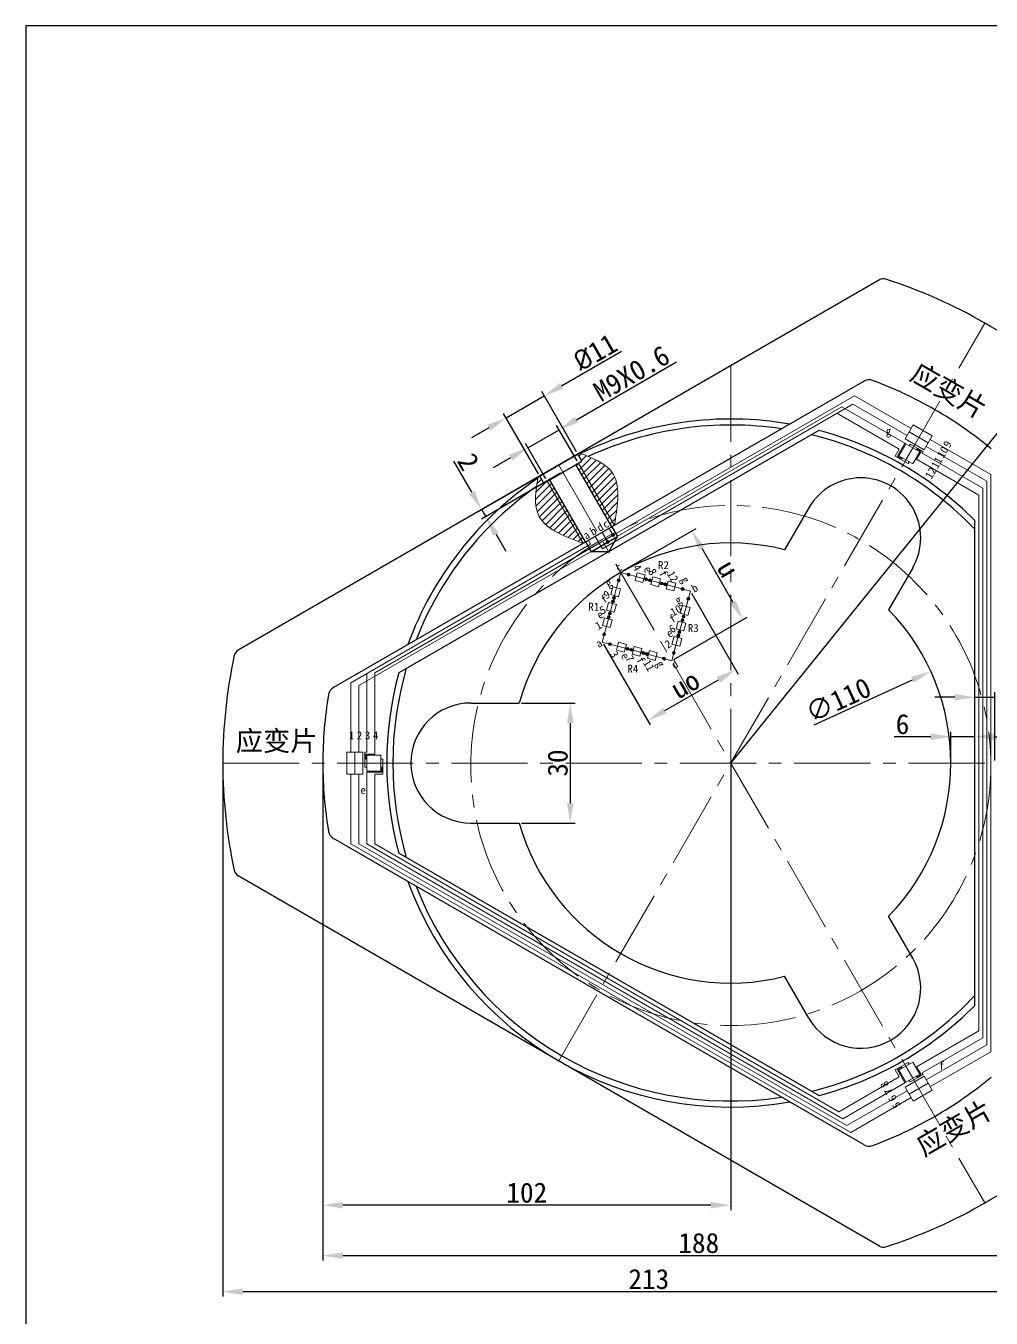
# Model space of a CAD drawing. Header units: inches. Extents: x -20 to 18950, y -1047 to 2551.
# Drawn here: x 16713.4 to 16954.8, y -832.4 to -509.3 of the extents above; entities that cross this region are included whole.
import ezdxf

# ---------------------------------------------------------------- set-up
doc = ezdxf.new("R2010")
doc.units = ezdxf.units.IN
doc.header["$MEASUREMENT"] = 0
doc.header["$PDSIZE"] = -5
doc.linetypes.add('CENTER2', pattern=[28.574999, 19.049999, -3.175, 3.175, -3.175])
doc.layers.get('0').update_dxf_attribs({"lineweight": 30})
doc.layers.get('Defpoints').update_dxf_attribs({"lineweight": 18})
for name, color, linetype, lineweight in [('10', 7, 'Continuous', 18), ('cen', 1, 'CENTER2', 20), ('dim', 5, 'Continuous', 20), ('hat', 3, 'Continuous', 20)]:
    doc.layers.add(name, color=color, linetype=linetype, lineweight=lineweight)
doc.styles.add('1', font='')
doc.styles.get("Standard").update_dxf_attribs({"font": ''})
doc.styles.get('1').set_extended_font_data('宋体')
doc.styles.get('Standard').set_extended_font_data('宋体')
doc.dimstyles.new('ISO-25', dxfattribs={"dimtxt": 5, "dimasz": 5, "dimexe": 1.25, "dimexo": 0.625, "dimtad": 1, "dimdsep": 46, "dimtxsty": 'Standard', "dimcen": 2.5, "dimdle": 10, "dimadec": 0, "dimazin": 0, "dimtfac": 1, "dimtmove": 0, "dimatfit": 3, "dimfxl": 1, "dimtolj": 1, "dimarcsym": 0})

# ---------------------------------------------------------------- blocks, each defined once
blk = doc.blocks.new('*D193')
at = {"layer": 'Defpoints', "color": 0, "transparency": 16777216}
for p in [(16879.55, -650.65), (16857.5, -663.37), (16890.9, -670.3)]:
    blk.add_point(p, dxfattribs=at)
at = {"layer": 'dim', "color": 0, "linetype": 'Continuous', "lineweight": -2, "transparency": 16777216}
for p, q in [((16879.86, -651.19), (16891.52, -671.39)), ((16857.82, -663.91), (16869.48, -684.11)), ((16873.18, -680.53), (16886.57, -672.8))]:
    blk.add_line(p, q, dxfattribs=at)
at = {"layer": 'dim', "color": 0, "transparency": 16777216}
for points in [[(16886.15, -672.08), (16886.98, -673.52), (16890.9, -670.3)], [(16872.77, -679.81), (16873.6, -681.25), (16868.85, -683.03)]]:
    blk.add_solid(points, dxfattribs=at)
at = {"layer": 'dim', "color": 0, "transparency": 16777216, "insert": (16878.31, -673.96), "char_height": 5, "attachment_point": 5, "rotation": 30}
blk.add_mtext('\\A1;uo', dxfattribs=at)
blk = doc.blocks.new('*D194')
at = {"layer": 'Defpoints', "color": 0, "transparency": 16777216}
for p in [(16862.1, -645.87), (16892.7, -657.75), (16874.89, -668.03)]:
    blk.add_point(p, dxfattribs=at)
at = {"layer": 'dim', "color": 0, "linetype": 'Continuous', "lineweight": -2, "transparency": 16777216}
for p, q in [((16862.64, -645.56), (16880.99, -634.96)), ((16882.41, -639.92), (16890.2, -653.42)), ((16875.43, -667.72), (16893.79, -657.12))]:
    blk.add_line(p, q, dxfattribs=at)
at = {"layer": 'dim', "color": 0, "transparency": 16777216}
for points in [[(16883.13, -639.5), (16881.69, -640.33), (16879.91, -635.59)], [(16890.93, -653), (16889.48, -653.83), (16892.7, -657.75)]]:
    blk.add_solid(points, dxfattribs=at)
at = {"layer": 'dim', "color": 0, "transparency": 16777216, "insert": (16889.01, -645.1), "char_height": 5, "attachment_point": 5, "rotation": 300}
blk.add_mtext('\\A1;u', dxfattribs=at)
blk = doc.blocks.new('*D195')
at = {"layer": 'Defpoints', "color": 0, "transparency": 16777216}
for p in [(16787.66, -693.62), (16975.66, -786.19), (16975.66, -816.76)]:
    blk.add_point(p, dxfattribs=at)
at = {"layer": 'dim', "color": 0, "linetype": 'Continuous', "lineweight": -2, "transparency": 16777216}
for p, q in [((16787.66, -694.24), (16787.66, -818.01)), ((16975.66, -786.81), (16975.66, -818.01)), ((16792.66, -816.76), (16970.66, -816.76))]:
    blk.add_line(p, q, dxfattribs=at)
at = {"layer": 'dim', "color": 0, "transparency": 16777216}
for points in [[(16792.66, -815.93), (16792.66, -817.59), (16787.66, -816.76)], [(16970.66, -815.93), (16970.66, -817.59), (16975.66, -816.76)]]:
    blk.add_solid(points, dxfattribs=at)
at = {"layer": 'dim', "color": 0, "transparency": 16777216, "insert": (16881.66, -813.64), "char_height": 5, "attachment_point": 5}
blk.add_mtext('\\A1;188', dxfattribs=at)
blk = doc.blocks.new('*D196')
at = {"layer": 'Defpoints', "color": 0, "transparency": 16777216}
for p in [(16969.47, -594.83), (16889.66, -693.62)]:
    blk.add_point(p, dxfattribs=at)
at = {"layer": 'dim', "color": 0, "linetype": 'Continuous', "lineweight": -2, "transparency": 16777216}
for p, q in [((16985.12, -575.45), (16972.61, -590.94)), ((16889.66, -693.62), (16969.47, -594.83))]:
    blk.add_line(p, q, dxfattribs=at)
at = {"layer": 'dim', "color": 0, "transparency": 16777216}
blk.add_solid([(16971.96, -590.41), (16973.26, -591.46), (16969.47, -594.83)], dxfattribs=at)
at = {"layer": 'dim', "color": 0, "transparency": 16777216, "insert": (16978.01, -579.28), "char_height": 5, "attachment_point": 5, "rotation": 51.0678}
blk.add_mtext('\\A1;R127', dxfattribs=at)
blk = doc.blocks.new('*D197')
at = {"layer": 'Defpoints', "color": 0, "transparency": 16777216}
for p in [(16762.66, -693.62), (16975.66, -816.76), (16975.66, -825.77)]:
    blk.add_point(p, dxfattribs=at)
at = {"layer": 'dim', "color": 0, "linetype": 'Continuous', "lineweight": -2, "transparency": 16777216}
for p, q in [((16762.66, -694.24), (16762.66, -827.02)), ((16975.66, -817.39), (16975.66, -827.02)), ((16767.66, -825.77), (16970.66, -825.77))]:
    blk.add_line(p, q, dxfattribs=at)
at = {"layer": 'dim', "color": 0, "transparency": 16777216}
for points in [[(16767.66, -824.94), (16767.66, -826.61), (16762.66, -825.77)], [(16970.66, -824.94), (16970.66, -826.61), (16975.66, -825.77)]]:
    blk.add_solid(points, dxfattribs=at)
at = {"layer": 'dim', "color": 0, "transparency": 16777216, "insert": (16869.16, -822.65), "char_height": 5, "attachment_point": 5}
blk.add_mtext('\\A1;213', dxfattribs=at)
blk = doc.blocks.new('*D205')
at = {"layer": 'Defpoints', "color": 0, "transparency": 16777216}
for p in [(16843.02, -601.84), (16851.42, -616.39), (16841.9, -621.89)]:
    blk.add_point(p, dxfattribs=at)
at = {"layer": 'dim', "color": 0, "linetype": 'Continuous', "lineweight": -2, "transparency": 16777216}
for p, q in [((16847.35, -599.34), (16862.33, -590.69)), ((16851.11, -615.85), (16842.4, -600.76)), ((16833.5, -607.34), (16843.02, -601.84)), ((16841.59, -621.35), (16832.87, -606.26)), ((16829.17, -609.84), (16824.84, -612.34))]:
    blk.add_line(p, q, dxfattribs=at)
at = {"layer": 'dim', "color": 0, "transparency": 16777216}
for points in [[(16846.94, -598.62), (16847.77, -600.06), (16843.02, -601.84)], [(16828.75, -609.12), (16829.58, -610.56), (16833.5, -607.34)]]:
    blk.add_solid(points, dxfattribs=at)
at = {"layer": 'dim', "color": 0, "transparency": 16777216, "insert": (16855.72, -590.9), "char_height": 5, "attachment_point": 5, "rotation": 30}
blk.add_mtext('\\A1;{\\fISOCPEUR|b0|i0|c0|p34;%%C}11', dxfattribs=at)
blk = doc.blocks.new('*D206')
at = {"layer": 'Defpoints', "color": 0, "transparency": 16777216}
for p in [(16846.75, -610.29), (16851.56, -618.62), (16843.76, -623.12)]:
    blk.add_point(p, dxfattribs=at)
at = {"layer": 'dim', "color": 0, "linetype": 'Continuous', "lineweight": -2, "transparency": 16777216}
for p, q in [((16851.08, -607.79), (16876.06, -593.36)), ((16838.95, -614.79), (16846.75, -610.29)), ((16851.25, -618.08), (16846.12, -609.2)), ((16843.45, -622.58), (16838.33, -613.7)), ((16834.62, -617.29), (16830.29, -619.79))]:
    blk.add_line(p, q, dxfattribs=at)
at = {"layer": 'dim', "color": 0, "transparency": 16777216}
for points in [[(16850.66, -607.06), (16851.49, -608.51), (16846.75, -610.29)], [(16834.2, -616.56), (16835.04, -618.01), (16838.95, -614.79)]]:
    blk.add_solid(points, dxfattribs=at)
at = {"layer": 'dim', "color": 0, "transparency": 16777216, "insert": (16864.85, -596.23), "char_height": 5, "attachment_point": 5, "rotation": 30}
blk.add_mtext('\\A1;M9X0.6', dxfattribs=at)
blk = doc.blocks.new('*D207')
at = {"layer": 'Defpoints', "color": 0, "transparency": 16777216}
for p in [(16836.75, -678.62), (16836.75, -708.62), (16849.52, -708.62)]:
    blk.add_point(p, dxfattribs=at)
at = {"layer": 'dim', "color": 0, "linetype": 'Continuous', "lineweight": -2, "transparency": 16777216}
for p, q in [((16837.37, -678.62), (16850.77, -678.62)), ((16849.52, -683.62), (16849.52, -703.62)), ((16837.37, -708.62), (16850.77, -708.62))]:
    blk.add_line(p, q, dxfattribs=at)
at = {"layer": 'dim', "color": 0, "transparency": 16777216}
for points in [[(16848.69, -683.62), (16850.36, -683.62), (16849.52, -678.62)], [(16848.69, -703.62), (16850.36, -703.62), (16849.52, -708.62)]]:
    blk.add_solid(points, dxfattribs=at)
at = {"layer": 'dim', "color": 0, "transparency": 16777216, "insert": (16846.4, -693.62), "char_height": 5, "attachment_point": 5, "rotation": 90}
blk.add_mtext('\\A1;30', dxfattribs=at)
blk = doc.blocks.new('*D209')
at = {"layer": 'Defpoints', "color": 0, "transparency": 16777216}
for p in [(16950.66, -687.05), (16944.66, -693.62), (16950.66, -693.62)]:
    blk.add_point(p, dxfattribs=at)
at = {"layer": 'dim', "color": 0, "linetype": 'Continuous', "lineweight": -2, "transparency": 16777216}
for p, q in [((16939.66, -687.05), (16930.53, -687.05)), ((16944.66, -692.99), (16944.66, -685.8)), ((16950.66, -687.05), (16944.66, -687.05)), ((16950.66, -692.99), (16950.66, -685.8)), ((16955.66, -687.05), (16960.66, -687.05))]:
    blk.add_line(p, q, dxfattribs=at)
at = {"layer": 'dim', "color": 0, "transparency": 16777216}
for points in [[(16939.66, -686.22), (16939.66, -687.89), (16944.66, -687.05)], [(16955.66, -686.22), (16955.66, -687.89), (16950.66, -687.05)]]:
    blk.add_solid(points, dxfattribs=at)
at = {"layer": 'dim', "color": 0, "transparency": 16777216, "insert": (16932.6, -683.93), "char_height": 5, "attachment_point": 5}
blk.add_mtext('\\A1;6', dxfattribs=at)
blk = doc.blocks.new('*D210')
at = {"layer": 'Defpoints', "color": 0, "transparency": 16777216}
for p in [(16955.66, -677.17), (16950.66, -679.21), (16955.66, -693.62)]:
    blk.add_point(p, dxfattribs=at)
at = {"layer": 'dim', "color": 0, "linetype": 'Continuous', "lineweight": -2, "transparency": 16777216}
for p, q in [((16945.66, -677.17), (16940.66, -677.17)), ((16950.66, -678.58), (16950.66, -675.92)), ((16950.66, -677.17), (16955.66, -677.17)), ((16955.66, -692.99), (16955.66, -675.92)), ((16960.66, -677.17), (16969.62, -677.17))]:
    blk.add_line(p, q, dxfattribs=at)
at = {"layer": 'dim', "color": 0, "transparency": 16777216}
for points in [[(16945.66, -676.33), (16945.66, -678), (16950.66, -677.17)], [(16960.66, -676.33), (16960.66, -678), (16955.66, -677.17)]]:
    blk.add_solid(points, dxfattribs=at)
at = {"layer": 'dim', "color": 0, "transparency": 16777216, "insert": (16967.64, -674.04), "char_height": 5, "attachment_point": 5}
blk.add_mtext('\\A1;5', dxfattribs=at)
blk = doc.blocks.new('*D227')
at = {"layer": 'Defpoints', "color": 0, "transparency": 16777216}
for p in [(16787.66, -694.24), (16889.66, -693.62), (16787.66, -804.17)]:
    blk.add_point(p, dxfattribs=at)
at = {"layer": 'dim', "color": 0, "linetype": 'Continuous', "lineweight": -2, "transparency": 16777216}
for p, q in [((16889.66, -694.24), (16889.66, -805.42)), ((16787.66, -694.87), (16787.66, -805.42)), ((16884.66, -804.17), (16792.66, -804.17))]:
    blk.add_line(p, q, dxfattribs=at)
at = {"layer": 'dim', "color": 0, "transparency": 16777216}
for points in [[(16792.66, -803.34), (16792.66, -805), (16787.66, -804.17)], [(16884.66, -803.34), (16884.66, -805), (16889.66, -804.17)]]:
    blk.add_solid(points, dxfattribs=at)
at = {"layer": 'dim', "color": 0, "transparency": 16777216, "insert": (16838.66, -801.05), "char_height": 5, "attachment_point": 5}
blk.add_mtext('\\A1;102', dxfattribs=at)
blk = doc.blocks.new('*D229')
at = {"layer": 'Defpoints', "color": 0, "transparency": 16777216}
for p in [(16846.66, -619.14), (16847.66, -620.87), (16828.39, -632)]:
    blk.add_point(p, dxfattribs=at)
at = {"layer": 'dim', "color": 0, "linetype": 'Continuous', "lineweight": -2, "transparency": 16777216}
for p, q in [((16824.89, -625.94), (16820.38, -618.13)), ((16846.12, -619.45), (16826.31, -630.89)), ((16847.12, -621.18), (16827.31, -632.62)), ((16828.39, -632), (16827.39, -630.27)), ((16830.89, -636.33), (16833.39, -640.66))]:
    blk.add_line(p, q, dxfattribs=at)
at = {"layer": 'dim', "color": 0, "transparency": 16777216}
for points in [[(16825.61, -625.52), (16824.17, -626.35), (16827.39, -630.27)], [(16831.61, -635.91), (16830.17, -636.74), (16828.39, -632)]]:
    blk.add_solid(points, dxfattribs=at)
at = {"layer": 'dim', "color": 0, "transparency": 16777216, "insert": (16824.09, -618.3), "char_height": 5, "attachment_point": 5, "rotation": 300}
blk.add_mtext('\\A1;2', dxfattribs=at)
blk = doc.blocks.new('*D231')
at = {"layer": 'Defpoints', "color": 0, "transparency": 16777216}
for p in [(16939.66, -670.71), (16839.66, -716.53)]:
    blk.add_point(p, dxfattribs=at)
at = {"layer": 'dim', "color": 0, "linetype": 'Continuous', "lineweight": -2, "transparency": 16777216}
blk.add_line((16910.49, -684.07), (16935.12, -672.79), dxfattribs=at)
at = {"layer": 'dim', "color": 0, "transparency": 16777216}
blk.add_solid([(16934.77, -672.03), (16935.46, -673.55), (16939.66, -670.71)], dxfattribs=at)
at = {"layer": 'dim', "color": 0, "transparency": 16777216, "insert": (16916.53, -677.87), "char_height": 5, "attachment_point": 5, "rotation": 24.6162}
blk.add_mtext('\\A1;∅110', dxfattribs=at)

msp = doc.modelspace()

# ---------------------------------------------------------------- hatches: boundary and pattern name
at = {"layer": 'dim'}
h = msp.add_hatch(color=3, dxfattribs=at)
h.dxf.hatch_style = 1
h.paths.add_polyline_path([(16860.234, -636.29, 0.3394543), (16859.888, -636.556), (16860.58, -636.741, 0.4931454)])
h.paths.add_polyline_path([(16859.888, -636.556, 0.4931454), (16860.234, -637.007, 0.3394543), (16860.58, -636.741)])
h = msp.add_hatch(color=3, dxfattribs=at)
h.dxf.hatch_style = 1
h.paths.add_polyline_path([(16858.902, -637.984, 0.3394543), (16858.556, -638.249), (16859.249, -638.435, 0.4931454)])
h.paths.add_polyline_path([(16858.556, -638.249, 0.4931454), (16858.902, -638.701, 0.3394543), (16859.249, -638.435)])
h = msp.add_hatch(color=3, dxfattribs=at)
h.dxf.hatch_style = 1
h.paths.add_polyline_path([(16862, -647.927, 0.3394543), (16861.734, -647.58), (16861.549, -648.273, 0.4931454)])
h.paths.add_polyline_path([(16861.734, -647.58, 0.4931454), (16861.283, -647.927, 0.3394543), (16861.549, -648.273)])
h = msp.add_hatch(color=3, dxfattribs=at)
h.dxf.hatch_style = 1
h.paths.add_polyline_path([(16864.101, -646.148, 0.3394543), (16863.755, -646.414), (16864.447, -646.599, 0.4931454)])
h.paths.add_polyline_path([(16863.755, -646.414, 0.4931454), (16864.101, -646.865, 0.3394543), (16864.447, -646.599)])
h = msp.add_hatch(color=3, dxfattribs=at)
h.dxf.hatch_style = 1
h.paths.add_polyline_path([(16868.52, -647.332, 0.3394543), (16868.174, -647.598), (16868.866, -647.783, 0.4931454)])
h.paths.add_polyline_path([(16868.174, -647.598, 0.4931454), (16868.52, -648.049, 0.3394543), (16868.866, -647.783)])
h = msp.add_hatch(color=3, dxfattribs=at)
h.dxf.hatch_style = 1
h.paths.add_polyline_path([(16869.427, -647.575, 0.3394543), (16869.08, -647.841), (16869.773, -648.026, 0.4931454)])
h.paths.add_polyline_path([(16869.08, -647.841, 0.4931454), (16869.427, -648.292, 0.3394543), (16869.773, -648.026)])
h = msp.add_hatch(color=3, dxfattribs=at)
h.dxf.hatch_style = 1
h.paths.add_polyline_path([(16872.383, -648.367, 0.3394543), (16872.037, -648.633), (16872.73, -648.819, 0.4931454)])
h.paths.add_polyline_path([(16872.037, -648.633, 0.4931454), (16872.383, -649.084, 0.3394543), (16872.73, -648.819)])
h = msp.add_hatch(color=3, dxfattribs=at)
h.dxf.hatch_style = 1
h.paths.add_polyline_path([(16873.29, -648.61, 0.3394543), (16872.944, -648.876), (16873.637, -649.062, 0.4931454)])
h.paths.add_polyline_path([(16872.944, -648.876, 0.4931454), (16873.29, -649.327, 0.3394543), (16873.637, -649.062)])
h = msp.add_hatch(color=3, dxfattribs=at)
h.dxf.hatch_style = 1
h.paths.add_polyline_path([(16860.816, -652.345, 0.3394543), (16860.55, -651.999), (16860.365, -652.692, 0.4931454)])
h.paths.add_polyline_path([(16860.55, -651.999, 0.4931454), (16860.099, -652.345, 0.3394543), (16860.365, -652.692)])
h = msp.add_hatch(color=3, dxfattribs=at)
h.dxf.hatch_style = 1
h.paths.add_polyline_path([(16877.624, -649.772, 0.3394543), (16877.278, -650.037), (16877.97, -650.223, 0.4931454)])
h.paths.add_polyline_path([(16877.278, -650.037, 0.4931454), (16877.624, -650.489, 0.3394543), (16877.97, -650.223)])
h = msp.add_hatch(color=3, dxfattribs=at)
h.dxf.hatch_style = 1
h.paths.add_polyline_path([(16879.387, -652.585, 0.3394543), (16879.121, -652.239), (16878.936, -652.932, 0.4931454)])
h.paths.add_polyline_path([(16879.121, -652.239, 0.4931454), (16878.67, -652.585, 0.3394543), (16878.936, -652.932)])
h = msp.add_hatch(color=3, dxfattribs=at)
h.dxf.hatch_style = 1
h.paths.add_polyline_path([(16860.573, -653.252, 0.3394543), (16860.307, -652.906), (16860.122, -653.598, 0.4931454)])
h.paths.add_polyline_path([(16860.307, -652.906, 0.4931454), (16859.856, -653.252, 0.3394543), (16860.122, -653.598)])
h = msp.add_hatch(color=3, dxfattribs=at)
h.dxf.hatch_style = 1
h.paths.add_polyline_path([(16859.538, -657.116, 0.3394543), (16859.272, -656.77), (16859.087, -657.462, 0.4931454)])
h.paths.add_polyline_path([(16859.272, -656.77, 0.4931454), (16858.821, -657.116, 0.3394543), (16859.087, -657.462)])
h = msp.add_hatch(color=3, dxfattribs=at)
h.dxf.hatch_style = 1
h.paths.add_polyline_path([(16859.781, -656.209, 0.3394543), (16859.515, -655.863), (16859.33, -656.555, 0.4931454)])
h.paths.add_polyline_path([(16859.515, -655.863, 0.4931454), (16859.064, -656.209, 0.3394543), (16859.33, -656.555)])
h = msp.add_hatch(color=3, dxfattribs=at)
h.dxf.hatch_style = 1
h.paths.add_polyline_path([(16877.96, -657.911, 0.3394543), (16877.694, -657.565), (16877.508, -658.257, 0.4931454)])
h.paths.add_polyline_path([(16877.694, -657.565, 0.4931454), (16877.243, -657.911, 0.3394543), (16877.508, -658.257)])
h = msp.add_hatch(color=3, dxfattribs=at)
h.dxf.hatch_style = 1
h.paths.add_polyline_path([(16878.203, -657.004, 0.3394543), (16877.937, -656.658), (16877.751, -657.35, 0.4931454)])
h.paths.add_polyline_path([(16877.937, -656.658, 0.4931454), (16877.486, -657.004, 0.3394543), (16877.751, -657.35)])
h = msp.add_hatch(color=3, dxfattribs=at)
h.dxf.hatch_style = 1
h.paths.add_polyline_path([(16858.377, -661.45, 0.3394543), (16858.111, -661.103), (16857.925, -661.796, 0.4931454)])
h.paths.add_polyline_path([(16858.111, -661.103, 0.4931454), (16857.66, -661.45, 0.3394543), (16857.925, -661.796)])
h = msp.add_hatch(color=3, dxfattribs=at)
h.dxf.hatch_style = 1
h.paths.add_polyline_path([(16876.924, -661.775, 0.3394543), (16876.659, -661.428), (16876.473, -662.121, 0.4931454)])
h.paths.add_polyline_path([(16876.659, -661.428, 0.4931454), (16876.208, -661.775, 0.3394543), (16876.473, -662.121)])
h = msp.add_hatch(color=3, dxfattribs=at)
h.dxf.hatch_style = 1
h.paths.add_polyline_path([(16877.167, -660.868, 0.3394543), (16876.902, -660.522), (16876.716, -661.214, 0.4931454)])
h.paths.add_polyline_path([(16876.902, -660.522, 0.4931454), (16876.451, -660.868, 0.3394543), (16876.716, -661.214)])
h = msp.add_hatch(color=3, dxfattribs=at)
h.dxf.hatch_style = 1
h.paths.add_polyline_path([(16859.442, -663.535, 0.3394543), (16859.096, -663.801), (16859.788, -663.986, 0.4931454)])
h.paths.add_polyline_path([(16859.096, -663.801, 0.4931454), (16859.442, -664.252, 0.3394543), (16859.788, -663.986)])
h = msp.add_hatch(color=3, dxfattribs=at)
h.dxf.hatch_style = 1
h.paths.add_polyline_path([(16863.861, -664.719, 0.3394543), (16863.515, -664.985), (16864.207, -665.17, 0.4931454)])
h.paths.add_polyline_path([(16863.515, -664.985, 0.4931454), (16863.861, -665.436, 0.3394543), (16864.207, -665.17)])
h = msp.add_hatch(color=3, dxfattribs=at)
h.dxf.hatch_style = 1
h.paths.add_polyline_path([(16864.768, -664.962, 0.3394543), (16864.422, -665.228), (16865.114, -665.413, 0.4931454)])
h.paths.add_polyline_path([(16864.422, -665.228, 0.4931454), (16864.768, -665.679, 0.3394543), (16865.114, -665.413)])
h = msp.add_hatch(color=3, dxfattribs=at)
h.dxf.hatch_style = 1
h.paths.add_polyline_path([(16867.725, -665.754, 0.3394543), (16867.378, -666.02), (16868.071, -666.205, 0.4931454)])
h.paths.add_polyline_path([(16867.378, -666.02, 0.4931454), (16867.725, -666.471, 0.3394543), (16868.071, -666.205)])
h = msp.add_hatch(color=3, dxfattribs=at)
h.dxf.hatch_style = 1
h.paths.add_polyline_path([(16868.632, -665.997, 0.3394543), (16868.285, -666.263), (16868.978, -666.448, 0.4931454)])
h.paths.add_polyline_path([(16868.285, -666.263, 0.4931454), (16868.632, -666.714, 0.3394543), (16868.978, -666.448)])
h = msp.add_hatch(color=3, dxfattribs=at)
h.dxf.hatch_style = 1
h.paths.add_polyline_path([(16872.965, -667.158, 0.3394543), (16872.619, -667.424), (16873.311, -667.61, 0.4931454)])
h.paths.add_polyline_path([(16872.619, -667.424, 0.4931454), (16872.965, -667.875, 0.3394543), (16873.311, -667.61)])
h = msp.add_hatch(color=3, dxfattribs=at)
h.dxf.hatch_style = 1
h.paths.add_polyline_path([(16875.763, -666.108, 0.3394543), (16875.498, -665.762), (16875.312, -666.455, 0.4931454)])
h.paths.add_polyline_path([(16875.498, -665.762, 0.4931454), (16875.046, -666.108, 0.3394543), (16875.312, -666.455)])
at = {"layer": 'hat'}
h = msp.add_hatch(dxfattribs=at)
h.set_pattern_fill('ANSI31', color=3, scale=10)
h.set_pattern_definition([(45, (-16.7623, 6.7237), (-0.88388348, 0.88388348), [])])
edge = h.paths.add_edge_path()
edge.add_line((16843.764, -623.122), (16842.898, -623.622))
edge.add_line((16842.898, -623.622), (16841.898, -621.89))
edge.add_line((16841.898, -621.89), (16841.465, -622.14))
edge.add_spline(control_points=[(16841.465, -622.14), (16840.94, -625.505), (16839.648, -633.776), (16847.881, -636.873), (16852.764, -638.711)], knot_values=[0, 0, 0, 0, 9.2386211, 22.7080245, 22.7080245, 22.7080245, 22.7080245], degree=3, periodic=0)
edge.add_line((16852.764, -638.711), (16843.764, -623.122))
edge = h.paths.add_edge_path()
edge.add_spline(control_points=[(16860.558, -634.211), (16861.409, -629.063), (16862.843, -620.384), (16855.034, -617.368), (16851.857, -616.14)], knot_values=[0, 0, 0, 0, 13.4694035, 22.7080245, 22.7080245, 22.7080245, 22.7080245], degree=3, periodic=0)
edge.add_line((16851.857, -616.14), (16851.424, -616.39))
edge.add_line((16851.424, -616.39), (16852.424, -618.122))
edge.add_line((16852.424, -618.122), (16851.558, -618.622))
edge.add_line((16851.558, -618.622), (16860.558, -634.211))
h.paths.add_polyline_path([(16851.558, -618.622), (16850.952, -618.972), (16859.952, -634.561), (16860.558, -634.211)])
h.paths.add_polyline_path([(16844.37, -622.772), (16843.764, -623.122), (16852.764, -638.711), (16853.37, -638.361)])

# ---------------------------------------------------------------- linework, layer by layer
for p, q in [((16713.415, -509.328), (16713.415, -1046.966)), ((17093.602, -509.328), (16713.415, -509.328)), ((16926.828, -572.856), (16766.494, -665.425)), ((16923.001, -598.159), (16790.321, -674.762)), ((16911.661, -610.48), (16806.661, -671.102)), ((16840.166, -622.89), (16853.157, -615.39)), ((16852.424, -618.122), (16851.424, -616.39)), ((16842.898, -623.622), (16852.424, -618.122)), ((16859.952, -634.561), (16850.952, -618.972)), ((16842.898, -623.622), (16841.898, -621.89)), ((16853.37, -638.361), (16844.37, -622.772)), ((16909.171, -629.827), (16903.128, -640.293)), ((16950.661, -754.24), (16950.661, -632.997)), ((16859.952, -634.561), (16861.355, -636.991)), ((16853.37, -638.361), (16854.773, -640.791)), ((16854.773, -640.791), (16861.355, -636.991)), ((16859.161, -640.791), (16861.355, -636.991)), ((16859.161, -640.791), (16854.773, -640.791)), ((16935.152, -644.827), (16929.109, -655.293)), ((16824.661, -678.618), (16836.746, -678.618)), ((16824.661, -708.618), (16836.746, -708.618)), ((16923.001, -789.077), (16790.321, -712.475)), ((16911.661, -776.757), (16806.661, -716.135)), ((16926.828, -814.381), (16766.494, -721.812)), ((16935.152, -742.41), (16929.109, -731.944)), ((16909.171, -757.41), (16903.128, -746.944)), ((16863.982, -778.097), (16829.341, -758.097))]:
    msp.add_line(p, q)
for centre, radius, start, end in [((16927.828, -574.588), 2, 72.22161, 120), ((16889.661, -693.618), 127, 47.77839, 72.22161), ((16924.251, -600.324), 2.5, 69.65706, 120), ((16889.661, -693.618), 102, 60, 69.65706), ((16889.661, -693.618), 102, 50.34294, 60), ((16889.661, -693.618), 86, 80.12472, 115.87947), ((16889.661, -693.618), 84.5, 81.3582, 114.93814), ((16889.661, -693.618), 86, 76.56473, 76.56797), ((16889.661, -693.618), 86, 44.82182, 75.17818), ((16889.661, -693.618), 84.5, 43.78897, 76.21103), ((16889.661, -693.618), 86, 124.12053, 159.87528), ((16922.16, -637.329), 15, 330, 150), ((16889.661, -693.618), 84.5, 125.06186, 158.6418), ((16889.661, -693.618), 55, 75.82662, 164.17338), ((16889.661, -693.618), 55, 315.82662, 44.17338), ((16767.494, -667.157), 2, 120, 167.77839), ((16889.661, -693.618), 127, 167.77839, 192.22161), ((16889.661, -693.618), 86, 164.82182, 195.17818), ((16889.661, -693.618), 84.5, 163.78897, 196.21103), ((16791.571, -676.927), 2.5, 120, 170.34294), ((16889.661, -693.618), 102, 170.34294, 180), ((16824.664, -693.618), 15, 90, 270), ((16889.661, -693.618), 102, 180, 189.65706), ((16791.571, -710.31), 2.5, 189.65706, 240), ((16889.661, -693.618), 55, 195.82662, 284.17338), ((16767.494, -720.08), 2, 192.22161, 240), ((16889.661, -693.618), 86, 200.12472, 279.87528), ((16889.661, -693.618), 84.5, 201.3582, 278.6418), ((16922.16, -749.907), 15, 210, 30), ((16890.823, -696.534), 81.395, 283.48638, 317.32083), ((16889.661, -693.618), 86, 284.82182, 315.17818), ((16889.661, -693.618), 102, 300, 309.65706), ((16889.661, -693.618), 102, 290.34294, 300), ((16889.661, -693.618), 127, 287.77839, 312.22161), ((16924.251, -786.912), 2.5, 240, 290.34294), ((16927.828, -812.649), 2, 240, 287.77839)]:
    msp.add_arc(centre, radius, start, end)
at = {"layer": '10'}
for p, q in [((16860.558, -634.211), (16851.558, -618.622)), ((16852.764, -638.711), (16843.764, -623.122))]:
    msp.add_line(p, q, dxfattribs=at)
for points in [[(16851.857, -616.14), (16859.858, -620.759), (16860.558, -634.211)], [(16841.465, -622.14), (16841.465, -631.379), (16852.764, -638.711)]]:
    msp.add_spline(points, degree=3, dxfattribs=at)
at = {"layer": 'cen'}
for p, q in [((16846.661, -768.097), (16953.161, -583.633)), ((16889.661, -594.314), (16889.661, -792.923)), ((16846.661, -619.14), (16953.161, -803.604)), ((16762.661, -693.618), (16975.661, -693.618))]:
    msp.add_line(p, q, dxfattribs=at)
msp.add_circle((16889.661, -694.243), 65, dxfattribs=at)
at = {"layer": 'dim'}
for p, q in [((16920.212, -603.87), (16857.571, -640.036)), ((16920.61, -601.79), (16860.234, -636.649)), ((16920.212, -603.87), (16933.78, -611.703)), ((16920.61, -601.79), (16934.78, -609.971)), ((16917.411, -604.562), (16858.902, -638.342)), ((16916.212, -606.179), (16931.78, -615.167)), ((16917.411, -604.562), (16933.213, -613.685)), ((16935.28, -609.105), (16933.28, -612.569)), ((16935.28, -609.105), (16940.043, -611.855)), ((16933.213, -613.685), (16931.338, -616.933)), ((16931.679, -616.841), (16933.429, -613.81)), ((16933.28, -612.569), (16938.043, -615.319)), ((16933.429, -613.81), (16936.893, -615.81)), ((16934.28, -610.837), (16939.043, -613.587)), ((16940.043, -611.855), (16938.043, -615.319)), ((16954.661, -621.45), (16939.543, -612.721)), ((16931.78, -615.167), (16930.78, -616.899)), ((16934.027, -618.774), (16930.78, -616.899)), ((16932.42, -617.558), (16931.338, -616.933)), ((16935.143, -618.841), (16931.679, -616.841)), ((16933.411, -617.841), (16935.161, -614.81)), ((16934.295, -614.31), (16934.545, -613.877)), ((16934.545, -613.877), (16937.793, -615.752)), ((16935.143, -618.841), (16936.893, -615.81)), ((16936.027, -615.31), (16936.152, -615.094)), ((16936.11, -617.667), (16937.235, -615.719)), ((16936.152, -615.094), (16937.235, -615.719)), ((16937.543, -616.185), (16937.793, -615.752)), ((16952.661, -624.914), (16937.543, -616.185)), ((16953.661, -623.182), (16938.543, -614.453)), ((16932.545, -617.341), (16932.42, -617.558)), ((16932.545, -617.341), (16932.42, -617.558)), ((16934.277, -618.341), (16934.027, -618.774)), ((16934.277, -618.341), (16934.152, -618.558)), ((16951.661, -626.646), (16936.11, -617.667)), ((16953.661, -764.055), (16953.661, -623.182)), ((16954.661, -765.787), (16954.661, -621.45)), ((16951.661, -760.591), (16951.661, -626.646)), ((16952.661, -762.323), (16952.661, -624.914)), ((16857.527, -635.961), (16858.902, -638.342)), ((16859.259, -634.961), (16860.234, -636.649)), ((16854.628, -638.938), (16794.661, -673.56)), ((16858.902, -638.342), (16796.661, -674.277)), ((16860.234, -636.649), (16800.661, -671.043)), ((16854.063, -637.961), (16854.628, -638.938)), ((16855.795, -636.961), (16857.571, -640.036)), ((16861.126, -649.851), (16862.161, -645.987)), ((16866.025, -647.022), (16862.161, -645.987)), ((16865.766, -647.988), (16866.284, -646.056)), ((16868.216, -646.574), (16866.284, -646.056)), ((16867.698, -648.506), (16865.766, -647.988)), ((16867.957, -647.54), (16866.025, -647.022)), ((16867.698, -648.506), (16868.216, -646.574)), ((16869.889, -648.057), (16867.957, -647.54)), ((16867.957, -647.54), (16869.889, -648.057)), ((16869.63, -649.023), (16870.148, -647.092)), ((16871.562, -649.541), (16869.63, -649.023)), ((16871.821, -648.575), (16869.889, -648.057)), ((16872.079, -647.609), (16870.148, -647.092)), ((16871.562, -649.541), (16872.079, -647.609)), ((16873.752, -649.093), (16871.821, -648.575)), ((16871.821, -648.575), (16873.752, -649.093)), ((16873.494, -650.059), (16874.011, -648.127)), ((16879.548, -650.646), (16873.752, -649.093)), ((16875.943, -648.644), (16874.011, -648.127)), ((16875.425, -650.576), (16875.943, -648.644)), ((16859.642, -651.524), (16860.16, -649.592)), ((16861.574, -652.041), (16859.642, -651.524)), ((16860.091, -653.714), (16860.608, -651.782)), ((16862.092, -650.109), (16860.16, -649.592)), ((16860.608, -651.782), (16861.126, -649.851)), ((16861.574, -652.041), (16862.092, -650.109)), ((16875.425, -650.576), (16873.494, -650.059)), ((16879.548, -650.646), (16877.995, -656.441)), ((16858.607, -655.387), (16859.125, -653.456)), ((16860.539, -655.905), (16858.607, -655.387)), ((16859.056, -657.578), (16859.573, -655.646)), ((16861.057, -653.973), (16859.125, -653.456)), ((16859.573, -655.646), (16860.091, -653.714)), ((16860.539, -655.905), (16861.057, -653.973)), ((16877.547, -654.251), (16877.029, -656.182)), ((16877.547, -654.251), (16879.479, -654.768)), ((16879.479, -654.768), (16878.961, -656.7)), ((16857.503, -663.374), (16859.056, -657.578)), ((16857.572, -659.251), (16858.09, -657.319)), ((16860.021, -657.837), (16858.09, -657.319)), ((16859.504, -659.769), (16860.021, -657.837)), ((16876.512, -658.114), (16875.994, -660.046)), ((16876.512, -658.114), (16878.443, -658.632)), ((16877.477, -658.373), (16876.96, -660.305)), ((16877.029, -656.182), (16878.961, -656.7)), ((16877.995, -656.441), (16877.477, -658.373)), ((16878.443, -658.632), (16877.926, -660.564)), ((16859.504, -659.769), (16857.572, -659.251)), ((16875.476, -661.978), (16874.959, -663.91)), ((16875.476, -661.978), (16877.408, -662.496)), ((16876.442, -662.237), (16875.925, -664.169)), ((16875.994, -660.046), (16877.926, -660.564)), ((16876.96, -660.305), (16876.442, -662.237)), ((16857.503, -663.374), (16863.298, -664.927)), ((16861.625, -663.443), (16861.107, -665.375)), ((16861.107, -665.375), (16863.039, -665.892)), ((16861.625, -663.443), (16863.557, -663.961)), ((16863.557, -663.961), (16863.039, -665.892)), ((16863.298, -664.927), (16865.23, -665.444)), ((16865.489, -664.478), (16864.971, -666.41)), ((16865.23, -665.444), (16867.162, -665.962)), ((16865.489, -664.478), (16867.421, -664.996)), ((16867.421, -664.996), (16866.903, -666.928)), ((16869.353, -665.514), (16868.835, -667.445)), ((16869.353, -665.514), (16871.284, -666.031)), ((16875.925, -664.169), (16874.889, -668.032)), ((16874.959, -663.91), (16876.89, -664.427)), ((16877.408, -662.496), (16876.89, -664.427)), ((16864.971, -666.41), (16866.903, -666.928)), ((16867.162, -665.962), (16869.094, -666.479)), ((16868.835, -667.445), (16870.767, -667.963)), ((16869.094, -666.479), (16871.026, -666.997)), ((16871.284, -666.031), (16870.767, -667.963)), ((16871.026, -666.997), (16874.889, -668.032)), ((16798.661, -671.25), (16798.661, -690.868)), ((16800.661, -671.043), (16800.661, -691.368)), ((16794.661, -688.118), (16794.661, -673.56)), ((16796.661, -688.118), (16796.661, -674.277)), ((16794.661, -688.118), (16794.661, -690.868)), ((16796.661, -688.118), (16796.661, -690.868)), ((16793.661, -690.868), (16797.661, -690.868)), ((16793.661, -696.368), (16793.661, -690.868)), ((16795.661, -696.368), (16795.661, -690.868)), ((16797.661, -696.368), (16797.661, -690.868)), ((16798.161, -694.618), (16798.161, -690.868)), ((16798.661, -690.868), (16798.161, -690.868)), ((16798.411, -692.618), (16798.411, -691.368)), ((16800.661, -691.368), (16798.411, -691.368)), ((16798.661, -692.618), (16798.411, -692.618)), ((16802.161, -691.618), (16798.661, -691.618)), ((16798.661, -695.618), (16798.661, -691.618)), ((16802.161, -693.618), (16798.661, -693.618)), ((16802.161, -691.618), (16802.161, -695.618)), ((16802.161, -692.618), (16802.411, -692.618)), ((16802.161, -692.618), (16802.661, -692.618)), ((16802.661, -692.618), (16802.661, -696.368)), ((16793.661, -696.368), (16797.661, -696.368)), ((16794.661, -699.118), (16794.661, -696.368)), ((16796.661, -713.826), (16796.661, -696.368)), ((16798.661, -694.618), (16798.161, -694.618)), ((16802.161, -695.618), (16798.661, -695.618)), ((16798.661, -713.826), (16798.661, -695.868)), ((16798.661, -695.868), (16802.411, -695.868)), ((16800.661, -713.826), (16800.661, -696.368)), ((16800.661, -696.368), (16802.661, -696.368)), ((16802.161, -694.618), (16802.411, -694.618)), ((16802.161, -694.618), (16802.411, -694.618)), ((16802.411, -694.618), (16802.411, -695.868)), ((16794.661, -699.118), (16794.661, -713.826)), ((16919.661, -785.994), (16794.661, -713.826)), ((16918.661, -784.262), (16796.661, -713.826)), ((16917.661, -782.53), (16798.661, -713.826)), ((16916.661, -780.798), (16800.661, -713.826)), ((16951.661, -760.591), (16936.11, -769.57)), ((16952.661, -762.323), (16937.543, -771.052)), ((16953.661, -764.055), (16938.543, -772.784)), ((16934.027, -768.463), (16930.78, -770.338)), ((16935.143, -768.396), (16931.679, -770.396)), ((16934.277, -768.896), (16934.027, -768.463)), ((16934.277, -768.896), (16934.152, -768.679)), ((16935.143, -768.396), (16936.893, -771.427)), ((16941.924, -773.141), (16954.661, -765.787)), ((16916.661, -780.798), (16931.78, -772.07)), ((16931.78, -772.07), (16930.78, -770.338)), ((16932.42, -769.679), (16931.338, -770.304)), ((16933.213, -773.552), (16931.338, -770.304)), ((16931.679, -770.396), (16933.429, -773.427)), ((16932.545, -769.896), (16932.42, -769.679)), ((16932.545, -769.896), (16932.42, -769.679)), ((16933.28, -774.668), (16938.043, -771.918)), ((16933.411, -769.396), (16935.161, -772.427)), ((16933.429, -773.427), (16936.893, -771.427)), ((16934.545, -773.36), (16937.793, -771.485)), ((16936.027, -771.927), (16936.152, -772.143)), ((16936.11, -769.57), (16937.235, -771.518)), ((16936.152, -772.143), (16937.235, -771.518)), ((16937.543, -771.052), (16937.793, -771.485)), ((16940.043, -775.382), (16938.043, -771.918)), ((16917.661, -782.53), (16933.213, -773.552)), ((16935.28, -778.132), (16933.28, -774.668)), ((16934.28, -776.4), (16939.043, -773.65)), ((16934.295, -772.927), (16934.545, -773.36)), ((16941.924, -773.141), (16939.543, -774.516)), ((16918.661, -784.262), (16933.78, -775.534)), ((16919.661, -785.994), (16934.78, -777.266)), ((16935.28, -778.132), (16940.043, -775.382))]:
    msp.add_line(p, q, dxfattribs=at)
for centre in [(16860.234, -636.649), (16858.902, -638.342), (16861.642, -647.927), (16864.101, -646.507), (16868.52, -647.691), (16869.427, -647.934), (16872.383, -648.726), (16873.29, -648.969), (16860.458, -652.345), (16877.624, -650.13), (16879.028, -652.585), (16860.215, -653.252), (16859.179, -657.116), (16859.422, -656.209), (16877.601, -657.911), (16877.844, -657.004), (16858.018, -661.45), (16876.566, -661.775), (16876.809, -660.868), (16859.442, -663.893), (16863.861, -665.077), (16864.768, -665.32), (16867.725, -666.113), (16868.632, -666.356), (16872.965, -667.517), (16875.405, -666.108)]:
    msp.add_circle(centre, 0.358, dxfattribs=at)

# ---------------------------------------------------------------- texts
at = {"layer": 'cen', "char_height": 2, "attachment_point": 1, "style": '1'}
for s, insert in [('R2', (16871.472, -643.142)), ('R1', (16854.05, -653.549)), ('R3', (16878.917, -658.882)), ('R4', (16863.818, -669.033))]:
    msp.add_mtext_dynamic_manual_height_columns(s, width=2.55179, gutter_width=1, heights=[0], dxfattribs=dict(at, insert=insert))
at = {"layer": 'dim', "attachment_point": 1, "style": '1'}
for s, width, insert, char_height, rotation in [('应变片', 22.22046, (16936.641, -593.239), 5, 330), ('9', 1.93928, (16942.598, -613.987), 2, 60), ('\\pxt0.77102;10', 1.93928, (16941.098, -616.585), 2, 60), ('12', 1.93928, (16938.098, -621.781), 2, 60), ('11', 1.93928, (16939.598, -619.183), 2, 60), ('a', 1.93928, (16852.437, -636.114), 2, 30), ('b', 1.93928, (16854.169, -635.114), 2, 30), ('d', 1.93928, (16855.902, -634.114), 2, 30), ('c', 1.93928, (16857.293, -633.31), 2, 30), ('c', 1.93928, (16860.535, -644.14), 2, 30), ('4', 1.93928, (16866.809, -643.722), 2, 300), ('e', 1.93928, (16869.508, -644.113), 2, 300), ('8', 1.93928, (16870.648, -644.75), 2, 300), ('f', 1.93928, (16873.371, -645.148), 2, 300), ('12', 1.93928, (16875.355, -645.326), 2, 300), ('g', 1.93928, (16858.011, -648.049), 2, 30), ('g', 1.93928, (16878.846, -646.698), 2, 300), ('b', 1.93928, (16879.526, -649.342), 2, 30), ('f', 1.93928, (16856.92, -652.119), 2, 30), ('9', 1.93928, (16857.557, -650.978), 2, 30), ('g', 1.93928, (16875.436, -652.363), 2, 30), ('5', 1.93928, (16856.522, -654.842), 2, 30), ('10', 1.93928, (16874.254, -655.254), 2, 30), ('1', 1.93928, (16855.493, -658.681), 2, 30), ('e', 1.93928, (16855.885, -655.982), 2, 30), ('6', 1.93928, (16873.909, -659.501), 2, 30), ('f', 1.93928, (16874, -657.007), 2, 30), ('e', 1.93928, (16873.271, -660.641), 2, 30), ('a', 1.93928, (16855.603, -663.2), 2, 30), ('2', 1.93928, (16872.88, -663.34), 2, 30), ('3', 1.93928, (16861.117, -665.392), 2, 300), ('e', 1.93928, (16863.816, -665.783), 2, 300), ('7', 1.93928, (16864.956, -666.42), 2, 300), ('f', 1.93928, (16867.68, -666.818), 2, 300), ('11', 1.93928, (16869.375, -667.536), 2, 300), ('g', 1.93928, (16872.643, -667.751), 2, 300), ('d', 1.93928, (16874.565, -668.441), 2, 30), ('8', 1.93928, (16927.551, -775.07), 2, 120), ('7', 1.93928, (16928.551, -776.802), 2, 120), ('6', 1.93928, (16929.551, -778.535), 2, 120), ('5', 1.93928, (16930.551, -780.267), 2, 120), ('应变片', 22.22046, (16935.399, -787.713), 5, 30)]:
    msp.add_mtext_dynamic_manual_height_columns(s, width=width, gutter_width=1, heights=[0], dxfattribs=dict(at, insert=insert, char_height=char_height, rotation=rotation))
for s, width, insert, char_height in [('g', 1.93928, (16928.413, -609.605), 2), ('应变片', 22.22046, (16765.893, -685.587), 5), ('1', 1.93928, (16794.177, -685.706), 2), ('2', 1.93928, (16796.177, -685.706), 2), ('3', 1.93928, (16798.177, -685.706), 2), ('4', 1.93928, (16800.177, -685.706), 2), ('e', 1.93928, (16797.059, -699.386), 2), ('f', 1.93928, (16941.702, -768.24), 2)]:
    msp.add_mtext_dynamic_manual_height_columns(s, width=width, gutter_width=1, heights=[0], dxfattribs=dict(at, insert=insert, char_height=char_height))

# ---------------------------------------------------------------- dimensions: what is measured, and where the dimension line sits
at = {"layer": 'dim'}
dim = msp.add_radius_dim(center=(16889.661, -693.618), mpoint=(16969.468, -594.826), dimstyle='ISO-25', dxfattribs=at)
dim.commit()
dim.dimension.update_dxf_attribs({"geometry": '*D196', "text_midpoint": (16978.006, -579.285)})
for base, p1, p2, text, picture, middle in [((16843.023, -601.838), (16841.898, -621.89), (16851.424, -616.39), '{\\fISOCPEUR|b0|i0|c0|p34;%%C}<>', '*D205', (16857.279, -593.607)), ((16846.745, -610.286), (16843.764, -623.122), (16851.558, -618.622), 'M<>X0.6', '*D206', (16866.411, -598.932))]:
    dim = msp.add_linear_dim(base=base, p1=p1, p2=p2, angle=30, text=text, dimstyle='ISO-25', dxfattribs=at)
    dim.commit()
    dim.dimension.update_dxf_attribs({"geometry": picture, "text_midpoint": middle, "dimtype": 161})
dim = msp.add_linear_dim(base=(16828.391, -631.998), p1=(16846.661, -619.14), p2=(16847.661, -620.872), angle=300, dimstyle='ISO-25', dxfattribs=at)
dim.commit()
dim.dimension.update_dxf_attribs({"geometry": '*D229', "text_midpoint": (16821.387, -619.867), "dimtype": 161})
for p1, p2, distance, text, picture, middle in [((16862.095, -645.872), (16874.889, -668.032), 20.57, 'u', '*D194', (16889.013, -645.105)), ((16857.503, -663.374), (16879.548, -650.646), -22.698, 'uo', '*D193', (16878.312, -673.961))]:
    dim = msp.add_aligned_dim(p1=p1, p2=p2, distance=distance, text=text, dimstyle='ISO-25', dxfattribs=at)
    dim.commit()
    dim.dimension.update_dxf_attribs({"geometry": picture, "text_midpoint": middle})
dim = msp.add_diameter_dim_2p(p1=(16839.66, -716.528), p2=(16939.663, -670.709), dimstyle='ISO-25', dxfattribs=at)
dim.commit()
dim.dimension.update_dxf_attribs({"geometry": '*D231', "text_midpoint": (16917.83, -680.712), "dimtype": 163})
for base, p1, p2, picture, middle in [((16955.661, -677.165), (16950.661, -679.209), (16955.661, -693.618), '*D210', (16967.641, -677.165)), ((16950.661, -687.053), (16944.661, -693.618), (16950.661, -693.618), '*D209', (16932.598, -687.053))]:
    dim = msp.add_linear_dim(base=base, p1=p1, p2=p2, dimstyle='ISO-25', dxfattribs=at)
    dim.commit()
    dim.dimension.update_dxf_attribs({"geometry": picture, "text_midpoint": middle, "dimtype": 160})
dim = msp.add_linear_dim(base=(16849.522, -708.618), p1=(16836.746, -678.618), p2=(16836.746, -708.618), angle=90, dimstyle='ISO-25', dxfattribs=at)
dim.commit()
dim.dimension.update_dxf_attribs({"geometry": '*D207', "text_midpoint": (16846.397, -693.618)})
for base, p1, p2, picture, middle in [((16975.661, -825.772), (16762.661, -693.618), (16975.661, -816.76), '*D197', (16869.161, -822.647)), ((16975.661, -816.76), (16787.661, -693.618), (16975.661, -786.187), '*D195', (16881.661, -813.635)), ((16787.661, -804.17), (16889.661, -693.618), (16787.661, -694.243), '*D227', (16838.661, -801.045))]:
    dim = msp.add_linear_dim(base=base, p1=p1, p2=p2, dimstyle='ISO-25', dxfattribs=at)
    dim.commit()
    dim.dimension.update_dxf_attribs({"geometry": picture, "text_midpoint": middle})

doc.saveas('drawing.dxf')
